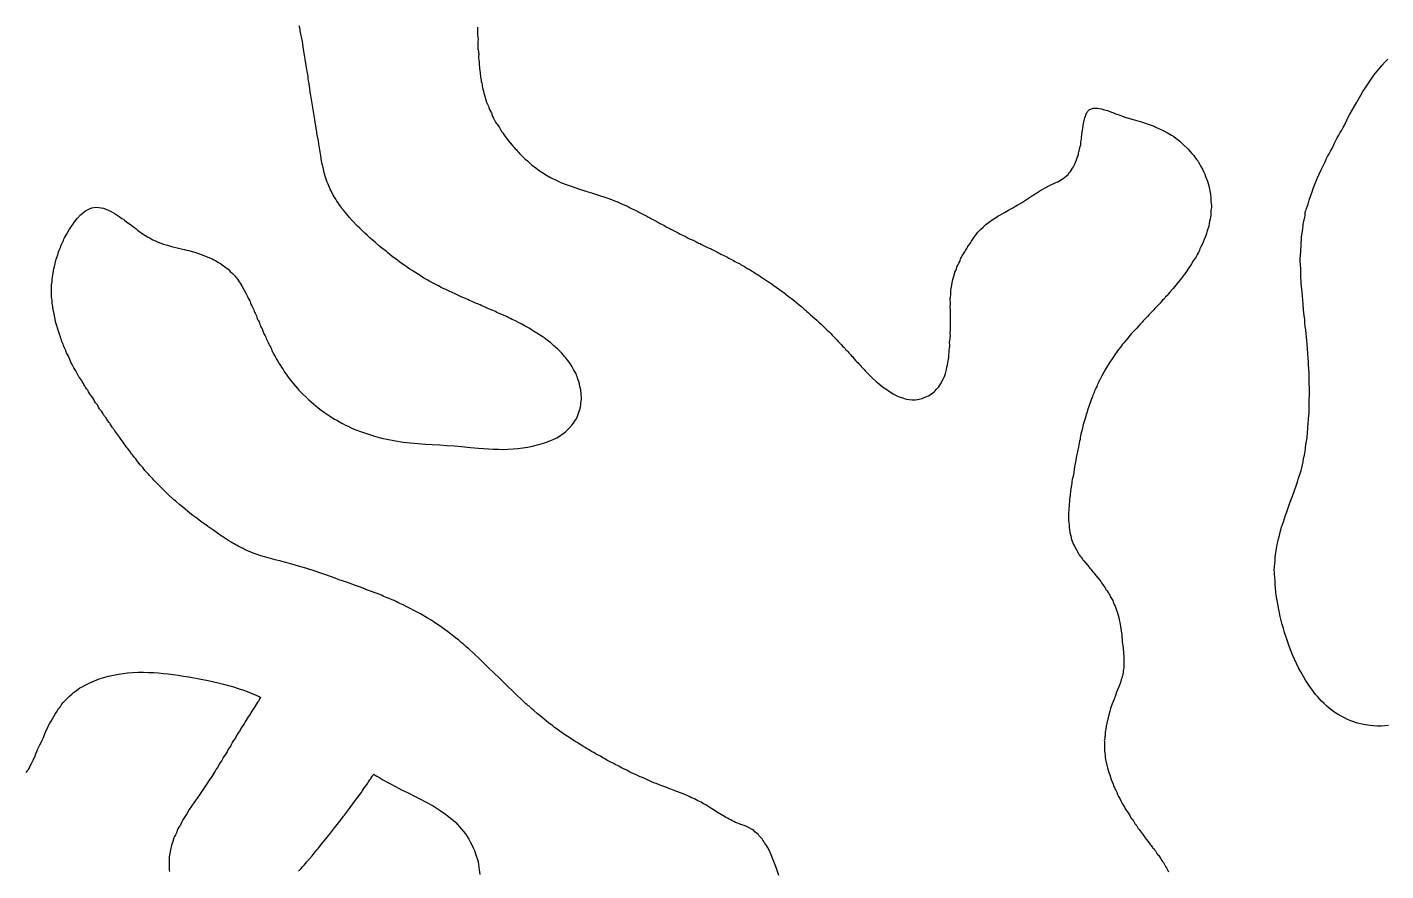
# Model space of a CAD drawing. Extents: x 0 to 1525, y 0 to 1525.
# Drawn here: x 394.7 to 625.7, y 143.5 to 287 of the extents above; entities that cross this region are included whole.
import ezdxf

# ---------------------------------------------------------------- set-up
doc = ezdxf.new("R2010")
doc.units = 0
doc.header["$MEASUREMENT"] = 0

msp = doc.modelspace()

# ---------------------------------------------------------------- linework, layer by layer
for points in [[(522.5, 142.71), (522, 144.09), (521.74, 144.78), (521.46, 145.48), (521.16, 146.24), (520.83, 146.99), (520.55, 147.54), (520.39, 147.81), (520.21, 148.06), (520.05, 148.26), (519.91, 148.49), (519.77, 148.71), (519.62, 148.93), (519.45, 149.12), (519.26, 149.31), (519.08, 149.5), (519, 149.61), (518.94, 149.73), (518.67, 149.92), (518.42, 150.13), (518.2, 150.33), (517.95, 150.51), (517.43, 150.81), (517.09, 150.99), (516.74, 151.13), (516.04, 151.39), (515.43, 151.61), (515.13, 151.73), (514.84, 151.88), (514.57, 152.02), (514.29, 152.15), (514.01, 152.29), (513.74, 152.44), (513.49, 152.59), (513.23, 152.73), (512.97, 152.88), (512.72, 153.03), (512.45, 153.2), (512.17, 153.37), (511.9, 153.53), (511.63, 153.7), (511.09, 154.05), (510.55, 154.39), (510.3, 154.55), (510.04, 154.7), (509.78, 154.84), (509.52, 155), (509.26, 155.15), (508.98, 155.29), (508.69, 155.43), (508.42, 155.58), (508.14, 155.73), (507.84, 155.86), (507.53, 155.99), (507.23, 156.12), (506.49, 156.46), (505.74, 156.76), (504.94, 157.06), (504.13, 157.36), (503.91, 157.45), (503.68, 157.54), (503.24, 157.73), (502.43, 158.03), (501.64, 158.34), (501.23, 158.49), (500.84, 158.65), (500.39, 158.87), (500.17, 158.97), (499.94, 159.06), (499.53, 159.23), (499.13, 159.4), (498.9, 159.5), (498.68, 159.61), (498.46, 159.73), (498.24, 159.83), (497.83, 160.01), (497.43, 160.18), (497.2, 160.29), (496.98, 160.41), (496.76, 160.54), (496.54, 160.65), (496.07, 160.85), (495.84, 160.97), (495.63, 161.1), (495.39, 161.23), (495.14, 161.35), (494.63, 161.58), (494.29, 161.79), (494.12, 161.89), (493.94, 161.98), (493.7, 162.08), (493.48, 162.21), (493.26, 162.34), (493.03, 162.47), (492.58, 162.71), (492.13, 162.98), (491.91, 163.1), (491.67, 163.21), (491.44, 163.33), (491.23, 163.48), (491.04, 163.6), (490.83, 163.7), (490.63, 163.8), (490.44, 163.92), (490.23, 164.07), (490, 164.19), (489.76, 164.31), (489.54, 164.45), (489.34, 164.58), (489.14, 164.71), (488.72, 164.96), (488.28, 165.24), (487.83, 165.52), (486.94, 166.1), (486.05, 166.69), (485.24, 167.27), (484.79, 167.59), (484.34, 167.9), (484.04, 168.14), (483.9, 168.27), (483.74, 168.39), (483.33, 168.69), (482.92, 169.01), (482.58, 169.28), (482.24, 169.56), (481.84, 169.89), (481.44, 170.22), (480.82, 170.75), (480.52, 171.01), (480.23, 171.29), (480.03, 171.48), (479.83, 171.64), (479.62, 171.81), (479.42, 171.98), (478.65, 172.71), (477.92, 173.4), (477.15, 174.15), (476.42, 174.84), (475.65, 175.6), (474.92, 176.3), (474.15, 177.06), (472.95, 178.22), (471.75, 179.38), (470.55, 180.51), (469.95, 181.07), (469.75, 181.25), (469.54, 181.41), (469.34, 181.58), (469.15, 181.76), (468.93, 181.97), (468.69, 182.16), (468.45, 182.35), (468.22, 182.55), (467.99, 182.76), (467.74, 182.95), (467.23, 183.34), (466.68, 183.78), (466.13, 184.22), (465.59, 184.6), (465.05, 184.98), (464.45, 185.39), (463.85, 185.8), (463.34, 186.12), (462.83, 186.44), (461.54, 187.2), (460.99, 187.5), (460.44, 187.8), (459.79, 188.14), (459.14, 188.46), (458.59, 188.74), (458.32, 188.87), (458.03, 188.99), (457.7, 189.13), (457.39, 189.29), (457.07, 189.45), (456.74, 189.59), (456.24, 189.8), (455.73, 190), (455.45, 190.11), (455.18, 190.23), (454.91, 190.36), (454.64, 190.47), (453.03, 191.07), (452.23, 191.36), (452.01, 191.45), (451.78, 191.55), (451.56, 191.65), (451.34, 191.73), (450.33, 192.09), (449.13, 192.51), (448.64, 192.69), (448.13, 192.86), (447.86, 192.96), (447.58, 193.07), (447.04, 193.29), (445.43, 193.84), (444.63, 194.11), (443.63, 194.44), (442.03, 194.95), (441.23, 195.19), (440.23, 195.49), (438.63, 195.94), (437.83, 196.15), (436.83, 196.41), (435.23, 196.85), (434.43, 197.09), (433.43, 197.41), (433.25, 197.48), (433.08, 197.55), (432.73, 197.71), (431.73, 198.12), (431.55, 198.21), (431.38, 198.3), (431.03, 198.5), (430.53, 198.74), (430.28, 198.87), (430.04, 199), (429.34, 199.42), (428.98, 199.63), (428.64, 199.85), (427.94, 200.31), (427.49, 200.6), (427.05, 200.9), (426.39, 201.36), (425.72, 201.82), (425.38, 202.06), (425.04, 202.32), (424.59, 202.63), (424.15, 202.95), (423.35, 203.58), (422.84, 203.96), (422.35, 204.35), (421.55, 205), (421.09, 205.38), (420.63, 205.77), (420.13, 206.19), (419.88, 206.4), (419.64, 206.61), (418.62, 207.57), (417.72, 208.44), (416.64, 209.49), (416.43, 209.71), (416.23, 209.93), (416.03, 210.16), (415.82, 210.38), (415.64, 210.57), (415.47, 210.76), (415.31, 210.96), (415.13, 211.15), (414.91, 211.38), (414.71, 211.61), (414.32, 212.09), (413.91, 212.57), (413.51, 213.05), (413.31, 213.3), (413.13, 213.56), (412.94, 213.81), (412.74, 214.05), (412.57, 214.25), (412.41, 214.45), (412.11, 214.87), (411.72, 215.37), (411.53, 215.63), (411.35, 215.89), (411.17, 216.15), (410.99, 216.4), (410.81, 216.64), (410.63, 216.89), (410.28, 217.4), (409.9, 217.88), (409.75, 218.09), (409.61, 218.32), (409.47, 218.54), (409.31, 218.74), (409.21, 218.85), (409.12, 218.98), (408.96, 219.25), (408.8, 219.52), (408.71, 219.65), (408.61, 219.76), (408.41, 220.02), (408.23, 220.3), (408.06, 220.58), (407.85, 220.83), (407.76, 220.95), (407.67, 221.08), (407.52, 221.36), (407.35, 221.63), (407.26, 221.75), (407.15, 221.87), (407.05, 221.97), (406.97, 222.09), (406.83, 222.36), (406.7, 222.63), (406.62, 222.75), (406.52, 222.86), (406.41, 222.98), (406.31, 223.1), (406.15, 223.37), (406, 223.65), (405.83, 223.92), (405.46, 224.43), (405.29, 224.69), (405.13, 224.97), (405.06, 225.11), (404.97, 225.24), (404.78, 225.49), (404.58, 225.74), (404.5, 225.87), (404.43, 226.02), (404.34, 226.21), (404.24, 226.38), (404.13, 226.55), (404.04, 226.73), (403.98, 226.85), (403.9, 226.97), (403.74, 227.18), (403.57, 227.39), (403.49, 227.5), (403.43, 227.62), (403.19, 228.08), (402.93, 228.52), (402.64, 229.07), (402.33, 229.62), (402.18, 229.89), (402.05, 230.17), (401.83, 230.73), (401.77, 230.88), (401.7, 231.02), (401.53, 231.3), (401.37, 231.58), (401.31, 231.73), (401.27, 231.88), (401.24, 232), (401.19, 232.12), (401.07, 232.36), (400.95, 232.59), (400.9, 232.71), (400.86, 232.84), (400.79, 233.08), (400.69, 233.32), (400.58, 233.55), (400.5, 233.8), (400.43, 234.05), (400.34, 234.3), (400.16, 234.8), (400, 235.29), (399.85, 235.79), (399.77, 236.09), (399.68, 236.39), (399.58, 236.68), (399.5, 236.98), (399.38, 237.6), (399.25, 238.22), (399.15, 238.73), (399.07, 239.24), (399.03, 239.5), (398.98, 239.75), (398.94, 240.01), (398.93, 240.14), (398.94, 240.27), (398.95, 240.4), (398.93, 240.53), (398.88, 240.79), (398.83, 241.04), (398.82, 241.17), (398.83, 241.31), (398.84, 241.57), (398.83, 241.83), (398.83, 242.09), (398.84, 242.35), (398.84, 242.61), (398.82, 242.87), (398.82, 243.13), (398.84, 243.26), (398.87, 243.38), (398.9, 243.51), (398.92, 243.63), (398.93, 243.9), (398.93, 244.17), (398.96, 244.43), (399.06, 244.94), (399.13, 245.46), (399.16, 245.67), (399.21, 245.88), (399.31, 246.29), (399.44, 246.79), (399.56, 247.3), (399.62, 247.55), (399.7, 247.8), (399.87, 248.29), (400.03, 248.79), (400.12, 249.04), (400.23, 249.29), (400.32, 249.53), (400.4, 249.77), (400.5, 250.01), (400.63, 250.24), (400.71, 250.35), (400.76, 250.47), (400.84, 250.71), (400.91, 250.95), (400.96, 251.06), (401.02, 251.18), (401.34, 251.72), (401.63, 252.26), (401.86, 252.64), (402.11, 253), (402.42, 253.44), (402.73, 253.89), (402.97, 254.19), (403.22, 254.48), (403.75, 255.05), (404.01, 255.3), (404.31, 255.53), (404.62, 255.74), (404.94, 255.93), (405.29, 256.11), (405.66, 256.24), (406.04, 256.33), (406.43, 256.36), (406.84, 256.34), (407.25, 256.27), (407.65, 256.18), (408.04, 256.05), (408.45, 255.88), (408.85, 255.68), (409.64, 255.26), (409.82, 255.15), (409.99, 255.02), (410.34, 254.77), (410.8, 254.47), (411.03, 254.31), (411.25, 254.15), (411.59, 253.87), (411.94, 253.62), (412.39, 253.29), (412.82, 252.95), (413.14, 252.72), (413.29, 252.61), (413.45, 252.48), (413.64, 252.32), (413.84, 252.18), (414.25, 251.89), (414.68, 251.6), (415.13, 251.32), (415.58, 251.08), (416.03, 250.84), (416.25, 250.73), (416.47, 250.63), (416.93, 250.45), (417.38, 250.26), (417.83, 250.1), (418.53, 249.9), (419.23, 249.7), (420.63, 249.34), (421.39, 249.17), (421.76, 249.08), (422.14, 248.99), (423.13, 248.7), (424.13, 248.38), (425.13, 248.01), (426.14, 247.58), (426.41, 247.43), (426.69, 247.28), (426.95, 247.12), (427.23, 246.97), (427.55, 246.79), (427.85, 246.58), (428.44, 246.14), (428.64, 245.99), (428.84, 245.81), (429.22, 245.46), (429.59, 245.1), (429.94, 244.73), (430.1, 244.54), (430.25, 244.34), (430.56, 243.94), (430.75, 243.69), (430.92, 243.43), (431.24, 242.87), (431.84, 241.77), (432.13, 241.2), (432.28, 240.92), (432.44, 240.64), (432.54, 240.45), (432.6, 240.25), (432.66, 240.06), (432.73, 239.86), (432.85, 239.62), (432.99, 239.38), (433.12, 239.14), (433.21, 238.9), (433.26, 238.7), (433.34, 238.51), (433.43, 238.32), (433.54, 238.14), (433.61, 238.02), (433.66, 237.9), (433.74, 237.65), (433.81, 237.41), (433.86, 237.29), (433.93, 237.17), (434.04, 236.99), (434.13, 236.8), (434.21, 236.61), (434.26, 236.41), (434.29, 236.29), (434.35, 236.17), (434.48, 235.93), (434.62, 235.69), (434.68, 235.57), (434.71, 235.45), (434.78, 235.2), (434.88, 234.97), (435.14, 234.51), (435.25, 234.28), (435.33, 234.03), (435.41, 233.79), (435.53, 233.56), (435.66, 233.33), (435.78, 233.1), (435.9, 232.87), (436.04, 232.64), (436.11, 232.52), (436.16, 232.41), (436.23, 232.17), (436.31, 231.93), (436.36, 231.82), (436.43, 231.7), (436.64, 231.34), (436.83, 230.98), (437.09, 230.53), (437.33, 230.07), (437.46, 229.83), (437.61, 229.62), (437.93, 229.19), (438.06, 228.97), (438.18, 228.75), (438.31, 228.53), (438.45, 228.33), (438.71, 228), (438.95, 227.65), (439.19, 227.3), (439.44, 226.97), (439.95, 226.33), (440.29, 225.92), (440.63, 225.52), (440.84, 225.27), (441.07, 225.04), (441.52, 224.59), (442.03, 224.09), (442.55, 223.6), (442.94, 223.24), (443.35, 222.91), (443.75, 222.58), (444.15, 222.25), (444.69, 221.86), (445.23, 221.47), (445.72, 221.12), (446.24, 220.79), (446.78, 220.45), (447.06, 220.28), (447.34, 220.13), (447.61, 219.98), (447.89, 219.82), (448.16, 219.66), (448.43, 219.52), (448.83, 219.32), (449.24, 219.14), (449.46, 219.04), (449.68, 218.92), (449.9, 218.8), (450.13, 218.7), (451.33, 218.22), (452.53, 217.8), (453.73, 217.43), (454.93, 217.11), (456.13, 216.84), (456.73, 216.72), (457.33, 216.62), (458.63, 216.43), (459.23, 216.35), (459.83, 216.28), (460.48, 216.22), (461.13, 216.16), (462.33, 216.08), (463.53, 216), (464.83, 215.93), (466.03, 215.85), (467.33, 215.76), (468.53, 215.65), (470.03, 215.51), (471.43, 215.38), (473.13, 215.25), (473.98, 215.21), (474.83, 215.19), (475.63, 215.18), (476.43, 215.21), (477.29, 215.26), (478.13, 215.33), (478.94, 215.44), (479.73, 215.57), (480.59, 215.74), (481.01, 215.83), (481.44, 215.93), (482.24, 216.16), (483.04, 216.41), (483.39, 216.55), (483.73, 216.71), (484.24, 216.92), (484.49, 217.03), (484.73, 217.16), (485.35, 217.54), (485.65, 217.74), (485.94, 217.95), (486.26, 218.23), (486.57, 218.52), (487.15, 219.12), (487.36, 219.37), (487.55, 219.64), (487.93, 220.18), (488.03, 220.33), (488.11, 220.49), (488.25, 220.83), (488.37, 221.18), (488.5, 221.52), (488.61, 221.81), (488.7, 222.11), (488.76, 222.42), (488.79, 222.73), (488.83, 223.05), (488.89, 223.36), (488.93, 223.68), (488.94, 223.84), (488.92, 223.99), (488.87, 224.36), (488.85, 224.74), (488.82, 225.12), (488.8, 225.3), (488.76, 225.48), (488.66, 225.9), (488.57, 226.31), (488.47, 226.73), (488.32, 227.13), (488.23, 227.38), (488.14, 227.63), (488.05, 227.88), (487.94, 228.12), (487.64, 228.67), (487.34, 229.23), (487.18, 229.51), (487, 229.76), (486.81, 230.01), (486.63, 230.27), (486.44, 230.52), (486.24, 230.76), (486.03, 231), (485.83, 231.25), (485.6, 231.52), (485.34, 231.78), (485.08, 232.03), (484.83, 232.29), (484.63, 232.47), (484.43, 232.64), (484.22, 232.81), (484.02, 232.99), (483.83, 233.16), (483.63, 233.33), (483.22, 233.64), (482.73, 234.02), (482.22, 234.38), (481.78, 234.68), (481.33, 234.97), (480.79, 235.31), (480.25, 235.65), (480.03, 235.79), (479.8, 235.91), (479.34, 236.15), (478.79, 236.46), (478.24, 236.74), (477.7, 237.03), (477.42, 237.17), (477.13, 237.29), (476.85, 237.42), (476.58, 237.56), (476.31, 237.7), (476.04, 237.83), (474.83, 238.35), (474.56, 238.48), (474.29, 238.61), (474.02, 238.75), (473.74, 238.86), (473.13, 239.11), (472.53, 239.36), (472.26, 239.48), (471.99, 239.62), (471.72, 239.75), (471.44, 239.86), (470.93, 240.07), (470.43, 240.27), (470.15, 240.39), (469.88, 240.52), (469.61, 240.65), (469.34, 240.78), (468.33, 241.19), (468.1, 241.3), (467.88, 241.41), (467.66, 241.53), (467.44, 241.63), (466.93, 241.84), (466.44, 242.07), (465.99, 242.3), (465.77, 242.42), (465.53, 242.51), (465.3, 242.62), (465.08, 242.73), (464.63, 242.98), (464.17, 243.2), (463.94, 243.31), (463.73, 243.44), (463.5, 243.58), (463.27, 243.69), (463.04, 243.81), (462.82, 243.94), (462.6, 244.08), (462.37, 244.2), (462.14, 244.32), (461.92, 244.46), (461.48, 244.74), (461.03, 245.01), (460.14, 245.58), (459.73, 245.85), (459.32, 246.14), (458.88, 246.45), (458.44, 246.75), (458.02, 247.04), (457.62, 247.35), (456.75, 248.01), (456.34, 248.32), (455.94, 248.65), (455.75, 248.82), (455.54, 248.98), (455.13, 249.3), (454.72, 249.63), (454.32, 249.97), (453.84, 250.4), (453.33, 250.81), (452.93, 251.17), (452.55, 251.54), (452.08, 251.96), (451.84, 252.17), (451.62, 252.39), (451.23, 252.78), (450.85, 253.16), (449.95, 254.09), (449.47, 254.62), (449.02, 255.18), (448.75, 255.51), (448.47, 255.84), (448.2, 256.17), (447.95, 256.53), (447.75, 256.83), (447.54, 257.13), (447.33, 257.42), (447.14, 257.72), (446.73, 258.44), (446.34, 259.16), (446.2, 259.44), (446.09, 259.72), (445.98, 260.01), (445.85, 260.29), (445.71, 260.62), (445.59, 260.96), (445.37, 261.65), (445.28, 261.94), (445.2, 262.24), (445.06, 262.84), (444.88, 263.55), (444.8, 263.9), (444.73, 264.26), (444.6, 265.08), (444.43, 266.12), (444.26, 267.16), (444.19, 267.67), (444.1, 268.18), (443.99, 268.69), (443.94, 268.95), (443.9, 269.21), (443.82, 269.73), (443.73, 270.24), (443.65, 270.76), (443.57, 271.27), (443.4, 272.28), (443.23, 273.31), (443.07, 274.34), (442.91, 275.35), (442.81, 275.86), (442.77, 276.12), (442.75, 276.38), (442.73, 276.64), (442.69, 276.9), (442.6, 277.4), (442.56, 277.66), (442.51, 277.92), (442.47, 278.17), (442.44, 278.43), (442.43, 278.69), (442.39, 278.95), (442.3, 279.46), (442.13, 280.49), (441.97, 281.53), (441.8, 282.55), (441.63, 283.58), (441.54, 284.2), (441.48, 284.51), (441.41, 284.81), (441.35, 285.07), (441.32, 285.33), (441.28, 285.59), (441.22, 285.85), (441.15, 286.1), (441.12, 286.36), (441.08, 286.62), (441.02, 286.88), (440.92, 287.24)], [(471.24, 287.01), (471.23, 286.75), (471.24, 286.49), (471.24, 286.23), (471.23, 285.97), (471.23, 285.84), (471.24, 285.71), (471.28, 285.45), (471.33, 285.2), (471.35, 284.93), (471.33, 284.51), (471.33, 284.1), (471.33, 283.27), (471.35, 283.06), (471.4, 282.86), (471.44, 282.65), (471.45, 282.44), (471.42, 281.92), (471.43, 281.66), (471.47, 281.41), (471.52, 281.05), (471.55, 280.68), (471.61, 279.95), (471.68, 279.23), (471.77, 278.51), (471.85, 277.99), (471.89, 277.73), (471.96, 277.48), (472.02, 277.23), (472.05, 276.97), (472.09, 276.71), (472.15, 276.46), (472.25, 276.11), (472.33, 275.75), (472.42, 275.4), (472.53, 275.05), (472.67, 274.65), (472.8, 274.25), (472.88, 274.01), (472.99, 273.78), (473.09, 273.54), (473.16, 273.3), (473.21, 273.15), (473.27, 273), (473.43, 272.72), (473.6, 272.44), (473.66, 272.29), (473.71, 272.14), (473.75, 271.97), (473.82, 271.81), (473.98, 271.49), (474.16, 271.18), (474.33, 270.85), (474.44, 270.66), (474.57, 270.48), (474.71, 270.31), (474.84, 270.14), (474.96, 269.92), (475.08, 269.69), (475.2, 269.46), (475.27, 269.36), (475.35, 269.27), (475.49, 269.11), (475.61, 268.93), (475.84, 268.56), (476.46, 267.73), (476.79, 267.31), (477.15, 266.91), (477.33, 266.71), (477.49, 266.51), (477.66, 266.3), (477.85, 266.11), (478.03, 265.92), (478.19, 265.73), (478.36, 265.53), (478.54, 265.34), (478.93, 264.96), (479.32, 264.58), (479.52, 264.4), (479.73, 264.23), (479.93, 264.06), (480.12, 263.88), (480.31, 263.7), (480.51, 263.53), (480.92, 263.21), (481.73, 262.6), (481.95, 262.45), (482.17, 262.31), (482.62, 262.02), (482.87, 261.86), (483.13, 261.72), (483.39, 261.58), (483.64, 261.43), (483.88, 261.29), (484.13, 261.17), (484.39, 261.07), (484.63, 260.95), (485.08, 260.73), (485.3, 260.63), (485.53, 260.54), (486.33, 260.23), (486.83, 260.05), (487.34, 259.88), (487.78, 259.71), (488.23, 259.55), (489.83, 259.05), (490.63, 258.8), (491.63, 258.49), (493.23, 257.95), (494.03, 257.66), (494.53, 257.47), (495.04, 257.28), (495.22, 257.2), (495.39, 257.12), (495.73, 256.95), (496.74, 256.52), (496.92, 256.43), (497.09, 256.34), (497.43, 256.15), (497.94, 255.92), (498.19, 255.81), (498.43, 255.67), (498.77, 255.48), (499.14, 255.31), (499.37, 255.2), (499.59, 255.08), (500.03, 254.82), (500.23, 254.72), (500.44, 254.63), (500.64, 254.53), (500.83, 254.41), (501.04, 254.28), (501.27, 254.16), (501.74, 253.93), (502.08, 253.72), (502.25, 253.62), (502.43, 253.53), (502.67, 253.42), (502.9, 253.3), (503.33, 253.04), (503.53, 252.94), (503.74, 252.85), (503.94, 252.75), (504.13, 252.64), (504.34, 252.5), (504.57, 252.39), (505.04, 252.17), (505.39, 251.99), (505.73, 251.79), (505.98, 251.67), (506.24, 251.56), (506.49, 251.45), (506.73, 251.31), (507.07, 251.12), (507.43, 250.96), (507.9, 250.75), (508.12, 250.64), (508.34, 250.52), (508.58, 250.39), (508.83, 250.28), (509.09, 250.17), (509.33, 250.05), (509.78, 249.81), (510.23, 249.59), (510.64, 249.42), (510.84, 249.33), (511.03, 249.22), (511.25, 249.1), (511.47, 248.98), (511.94, 248.78), (512.12, 248.69), (512.29, 248.6), (512.63, 248.4), (513.14, 248.17), (513.39, 248.05), (513.63, 247.92), (513.97, 247.72), (514.34, 247.54), (514.57, 247.43), (514.79, 247.3), (515, 247.16), (515.23, 247.04), (515.6, 246.87), (515.78, 246.77), (515.94, 246.65), (516.16, 246.52), (516.4, 246.4), (516.63, 246.28), (516.84, 246.13), (517.03, 246.01), (517.23, 245.91), (517.44, 245.81), (517.63, 245.69), (517.82, 245.54), (518.03, 245.42), (518.25, 245.3), (518.45, 245.17), (518.62, 245.05), (518.79, 244.94), (518.98, 244.84), (519.15, 244.73), (519.59, 244.43), (520.04, 244.15), (520.39, 243.91), (520.74, 243.68), (521.19, 243.38), (521.62, 243.06), (522.03, 242.77), (522.43, 242.47), (522.88, 242.15), (523.32, 241.84), (524.12, 241.2), (524.62, 240.82), (525.12, 240.43), (525.92, 239.77), (526.4, 239.4), (526.63, 239.2), (526.84, 238.99), (527.01, 238.84), (527.18, 238.7), (527.52, 238.42), (527.89, 238.09), (528.24, 237.75), (528.58, 237.45), (528.92, 237.16), (529.29, 236.82), (529.65, 236.48), (530.25, 235.9), (530.63, 235.52), (531.03, 235.15), (531.3, 234.87), (531.55, 234.58), (531.93, 234.2), (532.33, 233.82), (532.58, 233.55), (532.82, 233.28), (533.06, 233.01), (533.33, 232.76), (533.51, 232.58), (533.68, 232.38), (533.84, 232.19), (534.02, 232), (534.21, 231.82), (534.38, 231.62), (534.54, 231.42), (534.72, 231.24), (534.86, 231.1), (535, 230.95), (535.25, 230.65), (535.59, 230.26), (535.76, 230.06), (535.95, 229.88), (536.13, 229.69), (536.29, 229.49), (536.46, 229.3), (536.64, 229.11), (536.83, 228.93), (536.99, 228.74), (537.16, 228.54), (537.34, 228.36), (537.88, 227.83), (538.42, 227.31), (539.02, 226.75), (539.32, 226.47), (539.63, 226.21), (540.13, 225.82), (540.65, 225.45), (541.28, 225.01), (541.94, 224.61), (542.43, 224.36), (542.94, 224.14), (543.53, 223.92), (544.13, 223.74), (544.63, 223.65), (545.13, 223.61), (545.44, 223.6), (545.74, 223.62), (546.04, 223.66), (546.33, 223.71), (546.84, 223.85), (547.33, 224.04), (547.63, 224.17), (547.91, 224.31), (548.19, 224.46), (548.45, 224.65), (548.87, 224.98), (549.07, 225.16), (549.25, 225.35), (549.67, 225.84), (549.87, 226.09), (550.04, 226.37), (550.44, 227.11), (550.55, 227.35), (550.64, 227.6), (550.8, 228.1), (550.99, 228.79), (551.07, 229.14), (551.14, 229.5), (551.36, 230.94), (551.39, 231.31), (551.42, 231.67), (551.45, 232.04), (551.5, 232.4), (551.54, 232.65), (551.54, 232.91), (551.52, 233.43), (551.54, 233.69), (551.59, 233.95), (551.63, 234.2), (551.64, 234.47), (551.63, 234.99), (551.64, 235.51), (551.64, 236.55), (551.64, 237.6), (551.64, 238.87), (551.63, 239.39), (551.64, 239.92), (551.64, 240.23), (551.63, 240.55), (551.62, 240.86), (551.64, 241.01), (551.67, 241.16), (551.72, 241.42), (551.73, 241.68), (551.74, 242.21), (551.78, 242.52), (551.83, 242.82), (551.94, 243.43), (552.01, 243.84), (552.1, 244.24), (552.33, 245.03), (552.43, 245.32), (552.55, 245.61), (552.66, 245.89), (552.76, 246.18), (552.82, 246.35), (552.9, 246.52), (553.08, 246.84), (553.25, 247.16), (553.32, 247.33), (553.37, 247.51), (553.43, 247.71), (553.52, 247.9), (553.63, 248.09), (553.75, 248.27), (554.01, 248.62), (554.13, 248.8), (554.24, 248.99), (554.44, 249.34), (554.63, 249.71), (554.69, 249.83), (554.77, 249.94), (554.93, 250.15), (555.1, 250.35), (555.18, 250.47), (555.24, 250.59), (555.33, 250.78), (555.45, 250.96), (555.71, 251.29), (556.02, 251.7), (556.33, 252.1), (556.76, 252.56), (557.22, 253), (557.67, 253.41), (558.13, 253.79), (558.73, 254.2), (559.34, 254.59), (559.7, 254.82), (560.07, 255.03), (560.82, 255.46), (561.53, 255.85), (562.24, 256.25), (562.98, 256.69), (563.72, 257.13), (564.93, 257.91), (565.63, 258.37), (566.33, 258.81), (567.02, 259.25), (567.37, 259.46), (567.74, 259.66), (568.48, 260.05), (568.85, 260.24), (569.23, 260.41), (569.57, 260.55), (569.9, 260.71), (570.53, 261.07), (570.83, 261.27), (571.12, 261.48), (571.4, 261.71), (571.65, 261.96), (571.86, 262.2), (572.06, 262.46), (572.42, 262.99), (572.59, 263.26), (572.75, 263.55), (572.89, 263.85), (573, 264.14), (573.11, 264.44), (573.23, 264.75), (573.34, 265.05), (573.41, 265.36), (573.45, 265.57), (573.51, 265.78), (573.57, 265.98), (573.61, 266.19), (573.67, 266.45), (573.74, 266.69), (573.8, 266.95), (573.82, 267.07), (573.83, 267.2), (573.84, 267.46), (573.88, 267.71), (573.92, 267.95), (573.95, 268.2), (574.01, 268.7), (574.07, 269.21), (574.1, 269.47), (574.15, 269.73), (574.24, 270.24), (574.29, 270.58), (574.35, 270.91), (574.53, 271.55), (574.63, 271.86), (574.73, 272.17), (574.86, 272.46), (574.94, 272.6), (575.04, 272.73), (575.17, 272.86), (575.31, 272.97), (575.47, 273.06), (575.63, 273.12), (575.8, 273.17), (575.97, 273.2), (576.15, 273.21), (576.33, 273.21), (576.67, 273.19), (576.99, 273.15), (577.31, 273.09), (577.64, 273.01), (578.34, 272.8), (579.04, 272.56), (579.26, 272.47), (579.48, 272.37), (579.71, 272.27), (579.93, 272.18), (580.63, 271.94), (581.33, 271.71), (582.73, 271.29), (584.33, 270.82), (585.13, 270.56), (586.14, 270.21), (586.32, 270.14), (586.49, 270.06), (586.83, 269.89), (587.34, 269.67), (587.83, 269.44), (588.55, 269.04), (589.25, 268.61), (589.61, 268.37), (589.95, 268.12), (590.64, 267.6), (590.95, 267.34), (591.25, 267.06), (592.02, 266.31), (592.38, 265.92), (592.71, 265.52), (592.98, 265.2), (593.12, 265.04), (593.23, 264.87), (593.37, 264.65), (593.54, 264.45), (593.7, 264.24), (593.84, 264.01), (594.04, 263.65), (594.24, 263.29), (594.49, 262.82), (594.73, 262.35), (594.9, 261.97), (595.05, 261.58), (595.34, 260.79), (595.46, 260.4), (595.57, 259.99), (595.75, 259.18), (595.82, 258.87), (595.86, 258.56), (595.91, 257.93), (595.95, 257.3), (595.98, 256.99), (596.02, 256.68), (596.04, 256.52), (596.03, 256.37), (595.98, 256.06), (595.93, 255.75), (595.91, 255.59), (595.92, 255.43), (595.93, 255.24), (595.92, 255.06), (595.86, 254.7), (595.79, 254.34), (595.73, 253.99), (595.66, 253.57), (595.57, 253.17), (595.33, 252.37), (595.17, 251.87), (595, 251.39), (594.82, 250.89), (594.62, 250.4), (594.44, 250.03), (594.25, 249.65), (594.07, 249.27), (593.99, 249.08), (593.93, 248.88), (593.85, 248.69), (593.74, 248.51), (593.63, 248.33), (593.53, 248.14), (593.48, 248.02), (593.41, 247.91), (593.24, 247.69), (593.07, 247.48), (592.92, 247.25), (592.64, 246.71), (592.49, 246.45), (592.31, 246.2), (592.09, 245.9), (591.88, 245.6), (591.67, 245.29), (591.45, 244.99), (590.95, 244.32), (590.7, 243.99), (590.44, 243.67), (589.51, 242.56), (588.98, 241.92), (588.71, 241.61), (588.42, 241.3), (588.24, 241.11), (588.08, 240.91), (587.91, 240.72), (587.73, 240.53), (587.5, 240.3), (587.29, 240.06), (587.08, 239.82), (586.85, 239.59), (586.63, 239.38), (586.43, 239.15), (586.24, 238.92), (586.02, 238.71), (585.72, 238.41), (585.43, 238.1), (585.15, 237.78), (584.85, 237.48), (584.63, 237.27), (584.43, 237.04), (584.24, 236.81), (584.02, 236.59), (583.84, 236.41), (583.67, 236.21), (583.33, 235.82), (582.89, 235.35), (582.46, 234.87), (581.99, 234.33), (581.54, 233.78), (581.13, 233.3), (580.93, 233.05), (580.74, 232.8), (580.3, 232.21), (580.08, 231.92), (579.86, 231.62), (579.5, 231.11), (579.15, 230.6), (578.74, 229.99), (578.34, 229.39), (578.03, 228.85), (577.74, 228.31), (577.39, 227.67), (577.21, 227.35), (577.03, 227.03), (576.91, 226.8), (576.81, 226.56), (576.63, 226.08), (576.52, 225.85), (576.38, 225.61), (576.25, 225.37), (576.2, 225.25), (576.16, 225.13), (576.09, 224.88), (575.99, 224.65), (575.89, 224.42), (575.8, 224.18), (575.69, 223.88), (575.57, 223.58), (575.46, 223.29), (575.36, 222.99), (575.2, 222.49), (575.03, 222), (574.83, 221.41), (574.73, 221.11), (574.66, 220.8), (574.57, 220.45), (574.46, 220.1), (574.35, 219.75), (574.25, 219.4), (574.06, 218.58), (573.85, 217.78), (573.78, 217.47), (573.74, 217.17), (573.69, 216.87), (573.61, 216.57), (573.53, 216.26), (573.47, 215.95), (573.42, 215.64), (573.35, 215.33), (573.29, 215.08), (573.25, 214.82), (573.21, 214.56), (573.16, 214.31), (573.09, 214.06), (573.05, 213.8), (572.97, 213.29), (572.88, 212.78), (572.77, 212.27), (572.68, 211.77), (572.61, 211.26), (572.5, 210.64), (572.37, 210.03), (572.31, 209.73), (572.27, 209.42), (572.24, 209.12), (572.2, 208.81), (572.09, 208.1), (572, 207.37), (571.92, 206.64), (571.88, 206.27), (571.86, 205.9), (571.84, 205.53), (571.8, 205.16), (571.76, 204.79), (571.74, 204.42), (571.72, 203.57), (571.73, 203.14), (571.77, 202.72), (571.82, 202.31), (571.85, 201.89), (571.89, 201.47), (571.96, 201.06), (572.1, 200.46), (572.26, 199.86), (572.46, 199.28), (572.58, 199), (572.73, 198.72), (573.08, 198.1), (573.43, 197.48), (573.56, 197.25), (573.72, 197.04), (573.88, 196.84), (574.03, 196.63), (574.17, 196.42), (574.33, 196.22), (574.65, 195.82), (575, 195.41), (575.17, 195.2), (575.33, 194.99), (575.5, 194.78), (575.69, 194.58), (575.87, 194.38), (576.04, 194.17), (576.2, 193.96), (576.37, 193.75), (576.71, 193.33), (577.04, 192.92), (577.2, 192.71), (577.34, 192.5), (577.49, 192.28), (577.65, 192.08), (577.81, 191.86), (577.94, 191.63), (578.01, 191.48), (578.1, 191.35), (578.29, 191.1), (578.49, 190.84), (578.57, 190.71), (578.64, 190.56), (578.73, 190.37), (578.83, 190.18), (579.04, 189.82), (579.25, 189.46), (579.33, 189.27), (579.4, 189.08), (579.47, 188.88), (579.55, 188.7), (579.64, 188.51), (579.71, 188.32), (579.87, 187.84), (580.04, 187.36), (580.27, 186.57), (580.36, 186.16), (580.43, 185.76), (580.55, 185.04), (580.67, 184.32), (580.77, 183.6), (580.81, 183.23), (580.83, 182.86), (580.86, 182.49), (580.91, 182.12), (580.96, 181.75), (581, 181.38), (581.07, 180.65), (581.14, 179.91), (581.14, 179.5), (581.13, 179.08), (581.14, 178.56), (581.13, 178.05), (581.1, 177.79), (581.05, 177.54), (581, 177.29), (580.97, 177.03), (580.94, 176.78), (580.87, 176.53), (580.78, 176.29), (580.71, 176.04), (580.57, 175.55), (580.4, 175.07), (580.07, 174.28), (579.91, 173.88), (579.77, 173.48), (579.47, 172.69), (579.31, 172.29), (579.17, 171.89), (578.89, 171.09), (578.77, 170.68), (578.66, 170.27), (578.25, 168.63), (578.15, 168.12), (578.07, 167.6), (578.03, 167.34), (577.97, 167.09), (577.94, 166.83), (577.94, 166.56), (577.95, 166.43), (577.93, 166.3), (577.88, 166.04), (577.83, 165.79), (577.82, 165.66), (577.83, 165.53), (577.84, 165.11), (577.83, 164.69), (577.83, 164.28), (577.84, 164.08), (577.87, 163.88), (577.92, 163.52), (577.95, 163.15), (577.97, 162.79), (578.02, 162.43), (578.18, 161.72), (578.35, 161.02), (578.46, 160.61), (578.6, 160.22), (578.74, 159.82), (578.86, 159.42), (578.99, 159.03), (579.15, 158.64), (579.32, 158.25), (579.46, 157.86), (579.53, 157.67), (579.63, 157.47), (579.84, 157.1), (579.95, 156.86), (580.03, 156.62), (580.11, 156.38), (580.23, 156.15), (580.44, 155.78), (580.63, 155.42), (580.88, 154.96), (581.14, 154.51), (581.24, 154.33), (581.33, 154.14), (581.43, 153.96), (581.55, 153.8), (581.72, 153.6), (581.87, 153.38), (582.13, 152.9), (582.35, 152.52), (582.47, 152.35), (582.62, 152.19), (582.7, 152.1), (582.77, 152), (582.88, 151.77), (583, 151.55), (583.07, 151.45), (583.15, 151.36), (583.25, 151.27), (583.33, 151.17), (583.46, 150.95), (583.6, 150.72), (583.67, 150.61), (583.75, 150.51), (583.93, 150.3), (584.09, 150.07), (584.24, 149.85), (584.41, 149.63), (584.54, 149.47), (584.66, 149.3), (584.9, 148.96), (585.22, 148.56), (585.52, 148.15), (585.64, 147.98), (585.78, 147.82), (585.91, 147.66), (586.03, 147.49), (586.09, 147.37), (586.17, 147.27), (586.34, 147.08), (586.5, 146.88), (586.57, 146.77), (586.63, 146.65), (586.68, 146.55), (586.74, 146.46), (586.87, 146.3), (587.02, 146.15), (587.14, 145.98), (587.4, 145.52), (587.55, 145.3), (587.72, 145.1), (587.87, 144.9), (587.99, 144.68), (588.1, 144.45), (588.23, 144.24), (588.37, 144.02), (588.48, 143.79), (588.6, 143.56), (588.74, 143.34)], [(626.14, 168.2), (625.53, 168.14), (624.88, 168.11), (624.23, 168.11), (623.58, 168.14), (622.94, 168.21), (621.88, 168.38), (621.35, 168.49), (620.84, 168.63), (620.27, 168.82), (619.71, 169.02), (619.16, 169.25), (618.63, 169.5), (618.09, 169.79), (617.55, 170.1), (617.03, 170.42), (616.54, 170.78), (616.07, 171.16), (615.61, 171.55), (615.17, 171.96), (614.74, 172.38), (614.06, 173.12), (613.73, 173.5), (613.44, 173.9), (613.08, 174.41), (612.72, 174.9), (612.37, 175.4), (612.04, 175.92), (611.23, 177.32), (610.85, 178.03), (610.51, 178.76), (609.83, 180.23), (609.51, 180.97), (609.23, 181.73), (608.85, 182.89), (608.46, 184.04), (608.26, 184.71), (608.08, 185.39), (607.74, 186.77), (607.6, 187.36), (607.49, 187.96), (607.39, 188.57), (607.27, 189.17), (607.16, 189.77), (607.06, 190.37), (606.99, 190.97), (606.92, 191.58), (606.88, 192.19), (606.85, 192.8), (606.82, 193.4), (606.75, 194.01), (606.73, 194.31), (606.72, 194.61), (606.77, 195.21), (606.82, 195.82), (606.84, 196.12), (606.84, 196.42), (606.85, 196.82), (606.9, 197.22), (607.04, 198), (607.2, 198.99), (607.3, 199.48), (607.43, 199.96), (607.59, 200.54), (607.73, 201.12), (607.88, 201.7), (607.96, 201.98), (608.06, 202.26), (608.26, 202.84), (608.45, 203.42), (608.63, 204), (608.83, 204.57), (609.33, 205.9), (609.82, 207.24), (610.17, 208.2), (610.51, 209.15), (610.66, 209.64), (610.8, 210.13), (610.93, 210.61), (611.1, 211.09), (611.27, 211.56), (611.4, 212.05), (611.51, 212.54), (611.6, 213.03), (611.71, 213.62), (611.83, 214.21), (611.94, 214.81), (612.01, 215.4), (612.09, 216), (612.2, 216.6), (612.3, 217.2), (612.33, 217.5), (612.34, 217.8), (612.36, 218.2), (612.4, 218.6), (612.44, 219), (612.47, 219.4), (612.55, 220.41), (612.64, 221.42), (612.65, 222.02), (612.63, 222.63), (612.62, 223.23), (612.64, 223.53), (612.67, 223.83), (612.71, 224.13), (612.73, 224.44), (612.73, 225.04), (612.69, 225.65), (612.64, 226.26), (612.62, 226.76), (612.64, 227.27), (612.65, 227.77), (612.65, 228.02), (612.63, 228.27), (612.58, 228.87), (612.55, 229.48), (612.53, 230.09), (612.5, 230.69), (612.3, 233.1), (612.2, 234.3), (612.14, 234.9), (612.06, 235.5), (611.98, 236.1), (611.93, 236.7), (611.89, 237.3), (611.81, 237.89), (611.74, 238.39), (611.69, 238.89), (611.6, 239.9), (611.43, 241.92), (611.36, 242.93), (611.31, 243.44), (611.26, 243.95), (611.23, 244.25), (611.22, 244.55), (611.24, 245.16), (611.25, 245.77), (611.24, 246.08), (611.2, 246.38), (611.15, 246.68), (611.13, 246.99), (611.13, 247.29), (611.14, 247.6), (611.19, 248.21), (611.22, 248.82), (611.27, 250.03), (611.36, 251.23), (611.42, 251.73), (611.49, 252.23), (611.55, 252.72), (611.6, 253.22), (611.63, 253.47), (611.67, 253.72), (611.79, 254.2), (611.9, 254.68), (611.94, 254.93), (611.96, 255.18), (611.99, 255.43), (612.04, 255.68), (612.11, 255.92), (612.2, 256.15), (612.38, 256.62), (612.46, 256.86), (612.53, 257.11), (612.65, 257.59), (612.8, 258.06), (613.13, 259), (613.34, 259.57), (613.56, 260.13), (614.03, 261.24), (614.37, 261.98), (614.7, 262.72), (614.91, 263.18), (615.14, 263.62), (615.36, 264.07), (615.56, 264.52), (615.66, 264.76), (615.77, 264.99), (616.03, 265.44), (616.29, 265.89), (616.54, 266.35), (616.96, 267.26), (617.18, 267.71), (617.43, 268.15), (617.69, 268.6), (617.93, 269.05), (618.18, 269.5), (618.44, 269.94), (618.6, 270.21), (618.74, 270.47), (619, 271.02), (619.25, 271.57), (619.53, 272.1), (620.13, 273.16), (620.74, 274.23), (621.43, 275.44), (621.78, 276.04), (622.16, 276.63), (623.53, 278.64), (623.89, 279.12), (624.27, 279.59), (625.05, 280.5), (625.52, 281.04), (626.01, 281.57)], [(394.52, 160.21), (394.71, 160.48), (394.81, 160.61), (394.89, 160.74), (395.05, 161.03), (395.18, 161.34), (395.33, 161.63), (395.69, 162.33), (396.03, 163.04), (396.18, 163.4), (396.32, 163.77), (396.46, 164.13), (396.63, 164.49), (396.84, 164.9), (397.04, 165.32), (397.23, 165.73), (397.44, 166.15), (397.57, 166.45), (397.67, 166.77), (397.78, 167.09), (397.85, 167.24), (397.93, 167.39), (398.14, 167.78), (398.33, 168.19), (398.52, 168.6), (398.63, 168.79), (398.75, 168.98), (398.99, 169.35), (399.21, 169.74), (399.43, 170.12), (399.66, 170.49), (399.9, 170.86), (400.03, 171.04), (400.16, 171.21), (400.33, 171.44), (400.48, 171.67), (400.64, 171.9), (400.82, 172.11), (401.33, 172.65), (401.85, 173.18), (402.32, 173.62), (402.58, 173.83), (402.84, 174.02), (403.37, 174.41), (403.65, 174.6), (403.93, 174.76), (404.63, 175.14), (404.98, 175.32), (405.34, 175.48), (406.13, 175.84), (406.53, 176), (406.94, 176.14), (407.73, 176.39), (408.13, 176.5), (408.53, 176.61), (409.38, 176.8), (410.23, 176.96), (410.98, 177.06), (411.74, 177.15), (412.63, 177.22), (413.53, 177.26), (414.43, 177.26), (415.33, 177.25), (416.19, 177.21), (417.03, 177.15), (417.84, 177.07), (418.63, 176.98), (420.34, 176.75), (421.24, 176.62), (422.14, 176.47), (423.93, 176.14), (425.44, 175.85), (427.14, 175.48), (428.04, 175.26), (428.93, 175.02), (429.34, 174.92), (429.74, 174.79), (430.53, 174.53), (431.09, 174.36), (431.36, 174.28), (431.64, 174.18), (432.34, 173.91), (433.03, 173.62), (433.74, 173.32), (434.43, 173), (434.35, 172.96), (434.29, 172.9), (434.2, 172.75), (434.13, 172.58), (434.09, 172.5), (434.04, 172.43), (433.84, 172.17), (433.66, 171.89), (433.31, 171.32), (432.87, 170.65), (432.46, 169.97), (432.28, 169.69), (432.09, 169.42), (431.9, 169.14), (431.74, 168.85), (431.55, 168.51), (431.33, 168.19), (431.12, 167.87), (431.02, 167.7), (430.93, 167.53), (430.86, 167.38), (430.77, 167.23), (430.58, 166.97), (430.38, 166.7), (430.3, 166.55), (430.23, 166.39), (430.15, 166.21), (430.06, 166.04), (429.83, 165.73), (429.61, 165.42), (429.52, 165.25), (429.44, 165.06), (429.37, 164.9), (429.29, 164.76), (429.09, 164.49), (428.89, 164.22), (428.81, 164.08), (428.74, 163.92), (428.66, 163.74), (428.56, 163.57), (428.35, 163.25), (428.13, 162.93), (428.03, 162.77), (427.94, 162.59), (427.78, 162.29), (427.59, 162.02), (427.4, 161.74), (427.24, 161.45), (427.05, 161.1), (426.84, 160.78), (426.62, 160.45), (426.42, 160.12), (426.05, 159.52), (425.65, 158.94), (425.2, 158.27), (424.76, 157.59), (423.96, 156.43), (423.04, 155.08), (422.63, 154.49), (422.24, 153.9), (421.81, 153.2), (421.35, 152.51), (421.25, 152.35), (421.15, 152.17), (420.99, 151.82), (420.82, 151.46), (420.72, 151.29), (420.61, 151.13), (420.45, 150.9), (420.3, 150.65), (420.18, 150.39), (420.1, 150.11), (420.07, 149.98), (420.02, 149.85), (419.89, 149.6), (419.75, 149.35), (419.63, 149.09), (419.43, 148.47), (419.23, 147.85), (419.15, 147.6), (419.08, 147.33), (418.97, 146.8), (418.86, 146.18), (418.83, 145.87), (418.83, 145.54), (418.84, 145.12), (418.83, 144.69), (418.83, 143.61), (418.85, 143.39)], [(440.83, 143.43), (441.03, 143.67), (441.25, 143.9), (441.51, 144.18), (441.75, 144.47), (442.25, 145.04), (442.68, 145.55), (443.11, 146.06), (443.32, 146.3), (443.52, 146.56), (443.71, 146.81), (443.92, 147.05), (444.14, 147.29), (444.34, 147.54), (444.73, 148.05), (445.72, 149.26), (445.99, 149.59), (446.26, 149.93), (446.6, 150.38), (446.95, 150.81), (448.06, 152.22), (448.33, 152.6), (448.47, 152.79), (448.62, 152.97), (448.81, 153.19), (448.98, 153.42), (449.31, 153.88), (450.36, 155.3), (450.89, 156.04), (451.44, 156.78), (451.7, 157.15), (451.94, 157.52), (452.19, 157.89), (452.46, 158.24), (452.6, 158.42), (452.71, 158.61), (452.82, 158.81), (452.96, 158.98), (453.05, 159.09), (453.13, 159.22), (453.28, 159.47), (453.43, 159.72), (453.53, 159.83), (453.63, 159.93), (453.75, 159.83), (453.87, 159.75), (454.13, 159.61), (454.65, 159.29), (455.17, 158.98), (456.24, 158.39), (457.28, 157.83), (458.34, 157.28), (459.44, 156.75), (460.54, 156.2), (461.64, 155.65), (462.19, 155.37), (462.73, 155.07), (463.38, 154.71), (463.71, 154.53), (464.03, 154.33), (464.89, 153.78), (465.32, 153.5), (465.74, 153.2), (466.67, 152.48), (467.12, 152.11), (467.54, 151.69), (468.54, 150.61), (468.88, 150.2), (469.19, 149.78), (469.48, 149.34), (469.75, 148.89), (470.02, 148.41), (470.27, 147.92), (470.51, 147.43), (470.73, 146.93), (470.99, 146.19), (471.23, 145.45), (471.34, 145.01), (471.42, 144.55), (471.48, 144.1), (471.53, 143.64), (471.63, 142.9)]]:
    msp.add_lwpolyline(points)

doc.saveas('drawing.dxf')
